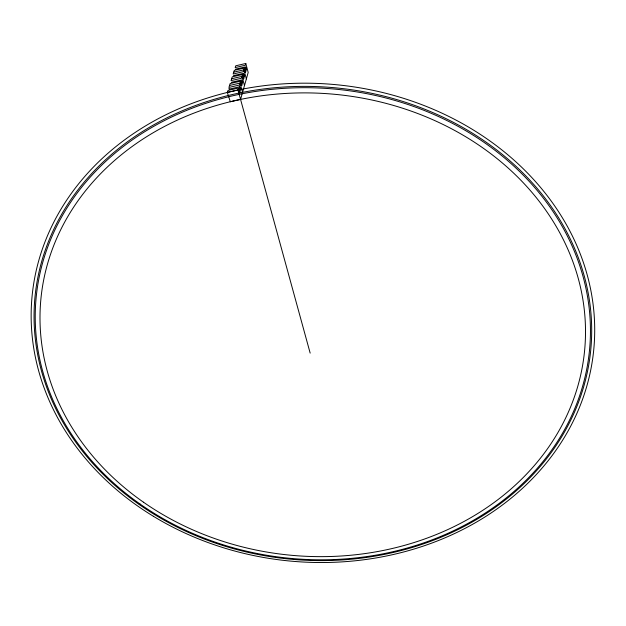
<?xml version="1.0" encoding="UTF-8"?>
<svg xmlns="http://www.w3.org/2000/svg" width="626" height="626" viewBox="0 0 626 626"><rect width="100%" height="100%" fill="white"/><g stroke="black" fill="none" stroke-linecap="round" stroke-linejoin="round"><path stroke-width="0.94" d="M239.062 92.64L239.719 92.499L240.666 89.244L240.321 87.984L239.664 88.125M241.073 85.715L241.722 85.574L242.638 82.413L242.301 81.169L241.652 81.302M243.029 78.986L243.67 78.853L244.555 75.777L244.226 74.549L242.309 74.956M244.922 72.452L245.556 72.311L246.417 69.329L246.096 68.109L245.462 68.242M239.719 92.499L239.046 88.837L238.389 88.994M238.835 88.837L240.149 88.563L240.321 87.984M241.722 85.574L241.065 81.967L240.415 82.116M240.838 82.006L242.137 81.724L242.301 81.169M243.67 78.853L243.013 75.292L242.372 75.441M242.786 75.363L244.07 75.089L244.226 74.549M245.556 72.311L244.915 68.805L244.281 68.954M244.68 68.907L246.096 68.109M310.167 353.111L237.982 90.019L238.569 88.039L227.981 90.449L227.348 92.437L230.305 101.733L240.556 99.417L248.193 72.452L245.791 63.476L235.744 65.793L235.18 67.585L245.267 65.253L245.791 63.476M235.423 69.212L245.47 66.896L245.94 68.641M233.741 72.17L243.921 69.822L246.37 78.907M233.404 75.668L243.592 73.328L244.07 75.089M231.667 78.727L242.004 76.364L244.484 85.543M231.323 82.311L241.652 79.948L242.137 81.724M229.539 85.48L240.024 83.094L242.552 92.382M229.179 89.142L239.656 86.756L240.149 88.563M227.348 92.437L237.982 90.019M244.539 69.729L246.417 69.329M243.287 76.051L244.555 75.777M240.705 82.828L242.638 82.413M238.702 89.659L240.666 89.244M244.75 70.691L245.384 70.558M244.594 71.223L245.228 71.09M242.849 77.201L243.491 77.061M242.692 77.749L243.334 77.616M240.893 83.892L241.55 83.759M240.728 84.463L241.386 84.322M238.882 90.786L239.547 90.653M238.709 91.373L239.375 91.232M229.077 88.79L228.975 88.336M239.562 86.372L239.476 85.895M240.587 81.169L239.453 85.034L228.928 87.437L230.149 83.548L240.587 81.169M242.552 74.494L241.448 78.25L231.072 80.621L232.262 76.849L242.552 74.494M244.461 68.007L243.381 71.661L233.154 74.009L234.312 70.347L244.461 68.007M143.511 502.224A273.077 231.51 5.2 0 0 582.618 365.294A273.077 231.51 5.2 0 0 212.12 106.78A273.077 231.51 5.2 0 0 143.511 502.224M140.122 504.087A277.928 235.681 5.2 0 0 587.415 365.506A277.928 235.681 5.2 0 0 210.993 101.662A277.928 235.681 5.2 0 0 140.122 504.087M153.401 516.286A282.107 239.288 5.2 0 0 593.847 348.698A282.107 239.288 5.2 0 0 191.525 103.587A282.107 239.288 5.2 0 0 153.401 516.286M139.262 504.548A279.141 236.738 5.2 0 0 588.62 365.561A279.141 236.738 5.2 0 0 210.712 100.371A279.141 236.738 5.2 0 0 139.262 504.548"/></g></svg>
